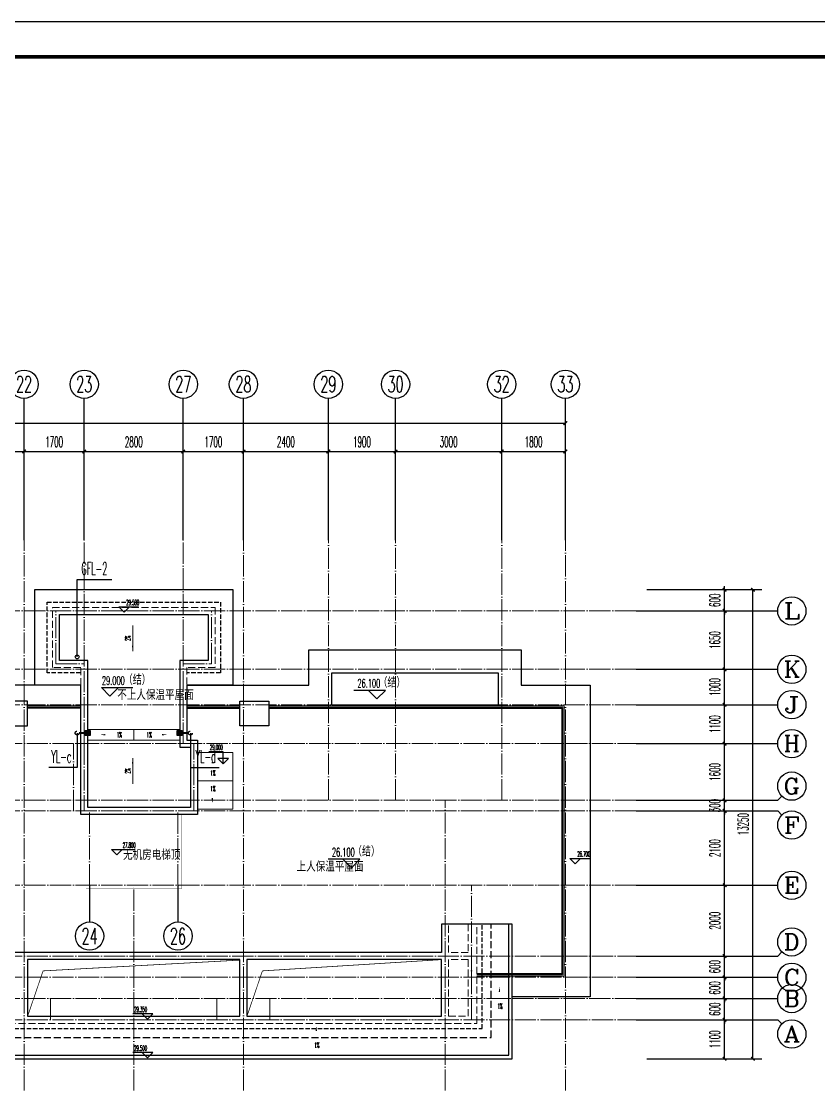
# Model space of a CAD drawing. Extents: x 27938 to 1042331, y -235042 to 1535213.
# Drawn here: x 715840 to 738374, y 208407 to 238607 of the extents above; entities that cross this region are included whole.
import ezdxf
from ezdxf.enums import TextEntityAlignment as Align

# ---------------------------------------------------------------- set-up
doc = ezdxf.new("R2010")
doc.units = 0
doc.header["$LTSCALE"] = 1000
doc.header["$MEASUREMENT"] = 0
for name, pattern in [('#P_--_20B1_001_t3$0$DASH', [0.35, 0.25, -0.1]), ('__DASH', [0.35, 0.25, -0.1]), ('DASH', [0.35, 0.25, -0.1]), ('DOTE', [2.42, 2, -0.2, 0.02, -0.2])]:
    doc.linetypes.add(name, pattern=pattern)
for name, color, linetype in [('$RECOVER_210609100354-0', 7, 'Continuous'), ('AXIS', 3, 'Continuous'), ('AXIS_TEXT', 4, 'Continuous'), ('DIM_ELEV', 3, 'Continuous'), ('DIM_管井排水', 3, 'Continuous'), ('DIM_雨水', 3, 'Continuous'), ('EQUIP_地漏', 7, 'Continuous'), ('PIPE-雨水', 4, 'Y'), ('PUB_TEXT', 4, 'Continuous'), ('ROOF', 183, 'Continuous'), ('VPIPE-管井排水', 210, 'GF'), ('VPIPE-雨水', 4, 'DASH'), ('图框', 140, 'Continuous'), ('看线', 251, 'Continuous')]:
    doc.layers.add(name, color=color, linetype=linetype)
for name, color, linetype, lineweight in [('DOTE', 19, 'DOTE', 9), ('STAIR', 2, 'Continuous', 18), ('平面-排水沟', 86, 'Continuous', 15), ('平面-栏杆', 135, 'Continuous', 15), ('平面-看线', 45, 'Continuous', 15)]:
    doc.layers.add(name, color=color, linetype=linetype, lineweight=lineweight)
doc.layers.add('yichutu', color=7, linetype='Continuous', true_color=0xffffff, plot=False)
doc.styles.add('_TCH_AXIS', font='COMPLEX', dxfattribs={"bigfont": 'GBCBIG'})
doc.styles.add('_TCH_DIM', font='SIMPLEX.shx', dxfattribs={"width": 0.6, "oblique": 10, "bigfont": 'hztxt.shx'})
doc.styles.add('_TCH_DIM_T3', font='SIMPLEX.shx', dxfattribs={"width": 0.494118, "bigfont": 'GBCBIG.shx'})
doc.styles.add('_TWT_SERIAL', font='simplex.shx', dxfattribs={"width": 0.6, "oblique": 10, "height": 3, "bigfont": 'aadri.shx'})
doc.styles.add('COMPLEX', font='COMPLEX')
doc.styles.get("Standard").update_dxf_attribs({"font": 'gbenor.shx', "bigfont": 'gbcbig.shx'})
doc.linetypes.add('GF', pattern='A,3,-0.2,["GF",Standard,S=0.25,R=0,X=-0.1,Y=-0.115],-0.35', length=3.55)
doc.linetypes.add('Y', pattern='A,3,-0.2,["Y",Standard,S=0.25,R=0,X=-0.1,Y=-0.115],-0.2', length=3.4)
doc.dimstyles.new('_TCH_ARCH&&100', dxfattribs={"dimtxt": 297.5, "dimasz": 100, "dimexe": 250, "dimexo": 300, "dimgap": 126.25, "dimtad": 1, "dimdec": 0, "dimzin": 0, "dimdsep": 46, "dimtxsty": '_TCH_DIM_T3', "dimblk": 'ARCHTICK', "dimcen": 0.09, "dimclrt": 4, "dimazin": 2, "dimtfac": 1, "dimtdec": 0, "dimtix": 1, "dimtmove": 2, "dimatfit": 3, "dimfxl": 1, "dimtolj": 1, "dimtzin": 0, "dimarcsym": 0})

# ---------------------------------------------------------------- blocks, each defined once
blk = doc.blocks.new('TK')
at = {"layer": '图框'}
blk.add_lwpolyline([(465375, 548714), (549475, 548714), (549475, 489314), (465375, 489314)], close=True, dxfattribs=at)
blk.add_lwpolyline([(465375, 548714), (549475, 548714), (549475, 489314), (465375, 489314)], close=True, dxfattribs=at)
at = {"layer": '图框', "const_width": 100}
blk.add_lwpolyline([(548475, 490314), (548475, 547714), (467875, 547714), (467875, 490314)], close=True, dxfattribs=at)
blk = doc.blocks.new('GFDGDGRDGRDG')
at = {"layer": 'DOTE', "linetype": 'DOTE', "ltscale": 0.3}
for p, q in [((609094, 360558), (609094, 376108)), ((610794, 370358), (610794, 376108)), ((613594, 370358), (613594, 376108)), ((615294, 360558), (615294, 376108)), ((617694, 368758), (617694, 376108)), ((619594, 368758), (619594, 376108)), ((622594, 368758), (622594, 376108)), ((624394, 360558), (624394, 376108)), ((626394, 374108), (573594, 374108)), ((609994, 372608), (609994, 374108)), ((614394, 372608), (614394, 374108)), ((626394, 372458), (573594, 372458)), ((609994, 372608), (610794, 372608)), ((613594, 372608), (614394, 372608)), ((626394, 371458), (573594, 371458)), ((573594, 370358), (626394, 370358)), ((610494, 368458), (610494, 370358)), ((613894, 368458), (613894, 370358)), ((626394, 368758), (573594, 368758)), ((620994, 360558), (620994, 368758)), ((626394, 368458), (573594, 368458)), ((610944, 366358), (610944, 368458)), ((613444, 366358), (613444, 368458)), ((626394, 366358), (573594, 366358)), ((612194, 360558), (612194, 366358)), ((573594, 364358), (626394, 364358)), ((621744, 363758), (621744, 364358)), ((573594, 363758), (626394, 363758)), ((626394, 363158), (573594, 363158)), ((609844, 362558), (609844, 363158)), ((614544, 362558), (614544, 363158)), ((616044, 362558), (616044, 363158)), ((573594, 362558), (626394, 362558))]:
    blk.add_line(p, q, dxfattribs=at)
blk = doc.blocks.new('yct-841-594-84100-59399.9999999999-100-1000.0')
at = {"layer": 'yichutu', "color": 7, "true_color": 0xffffff}
blk.add_lwpolyline([(0, 0), (0, 59400), (84100, 59400), (84100, 0)], close=True, dxfattribs=at)
blk = doc.blocks.new('$TwtSys$00000137')
at = {"color": 7}
for p, q in [((-46.875, -93.75), (-46.875, 93.75)), ((0, -93.75), (0, 93.75)), ((46.875, -93.75), (46.875, 93.75))]:
    blk.add_line(p, q, dxfattribs=at)
blk.add_lwpolyline([(-93.75, -93.75), (93.75, -93.75), (93.75, 93.75), (-93.75, 93.75)], close=True, dxfattribs=at)
blk = doc.blocks.new('_ArchTick')
at = {"color": 0, "linetype": 'ByBlock', "const_width": 0.4}
blk.add_lwpolyline([(-0.5, -0.5), (0.5, 0.5)], dxfattribs=at)
blk = doc.blocks.new('*D527')
at = {"layer": 'AXIS', "color": 0, "lineweight": -2}
for p, q in [((729417, 224257), (729417, 226707)), ((731217, 224257), (731217, 226707)), ((729417, 226457), (731217, 226457))]:
    blk.add_line(p, q, dxfattribs=at)
at = {"layer": 'Defpoints', "color": 0}
for p in [(731217, 226457), (729417, 223957), (731217, 223957)]:
    blk.add_point(p, dxfattribs=at)
at = {"layer": 'AXIS', "color": 0, "lineweight": -2, "xscale": 100, "yscale": 100, "zscale": 100, "rotation": 180}
blk.add_blockref('_ArchTick', (729417, 226457), dxfattribs=at)
at = {"layer": 'AXIS', "color": 0, "lineweight": -2, "xscale": 100, "yscale": 100, "zscale": 100}
blk.add_blockref('_ArchTick', (731217, 226457), dxfattribs=at)
at = {"layer": 'AXIS', "color": 4, "insert": (730317, 226732), "char_height": 297.5, "attachment_point": 5, "style": '_TCH_DIM_T3'}
blk.add_mtext('\\A1;1800', dxfattribs=at)
blk = doc.blocks.new('*D528')
at = {"layer": 'AXIS', "color": 0, "lineweight": -2}
for p, q in [((726417, 224257), (726417, 226707)), ((729417, 224257), (729417, 226707)), ((726417, 226457), (729417, 226457))]:
    blk.add_line(p, q, dxfattribs=at)
at = {"layer": 'Defpoints', "color": 0}
for p in [(729417, 226457), (726417, 223957), (729417, 223957)]:
    blk.add_point(p, dxfattribs=at)
at = {"layer": 'AXIS', "color": 0, "lineweight": -2, "xscale": 100, "yscale": 100, "zscale": 100, "rotation": 180}
blk.add_blockref('_ArchTick', (726417, 226457), dxfattribs=at)
at = {"layer": 'AXIS', "color": 0, "lineweight": -2, "xscale": 100, "yscale": 100, "zscale": 100}
blk.add_blockref('_ArchTick', (729417, 226457), dxfattribs=at)
at = {"layer": 'AXIS', "color": 4, "insert": (727917, 226732), "char_height": 297.5, "attachment_point": 5, "style": '_TCH_DIM_T3'}
blk.add_mtext('\\A1;3000', dxfattribs=at)
blk = doc.blocks.new('*D529')
at = {"layer": 'AXIS', "color": 0, "lineweight": -2}
for p, q in [((724517, 224257), (724517, 226707)), ((726417, 224257), (726417, 226707)), ((724517, 226457), (726417, 226457))]:
    blk.add_line(p, q, dxfattribs=at)
at = {"layer": 'Defpoints', "color": 0}
for p in [(726417, 226457), (724517, 223957), (726417, 223957)]:
    blk.add_point(p, dxfattribs=at)
at = {"layer": 'AXIS', "color": 0, "lineweight": -2, "xscale": 100, "yscale": 100, "zscale": 100, "rotation": 180}
blk.add_blockref('_ArchTick', (724517, 226457), dxfattribs=at)
at = {"layer": 'AXIS', "color": 0, "lineweight": -2, "xscale": 100, "yscale": 100, "zscale": 100}
blk.add_blockref('_ArchTick', (726417, 226457), dxfattribs=at)
at = {"layer": 'AXIS', "color": 4, "insert": (725467, 226732), "char_height": 297.5, "attachment_point": 5, "style": '_TCH_DIM_T3'}
blk.add_mtext('\\A1;1900', dxfattribs=at)
blk = doc.blocks.new('*D530')
at = {"layer": 'AXIS', "color": 0, "lineweight": -2}
for p, q in [((722117, 224257), (722117, 226707)), ((724517, 224257), (724517, 226707)), ((722117, 226457), (724517, 226457))]:
    blk.add_line(p, q, dxfattribs=at)
at = {"layer": 'Defpoints', "color": 0}
for p in [(724517, 226457), (722117, 223957), (724517, 223957)]:
    blk.add_point(p, dxfattribs=at)
at = {"layer": 'AXIS', "color": 0, "lineweight": -2, "xscale": 100, "yscale": 100, "zscale": 100, "rotation": 180}
blk.add_blockref('_ArchTick', (722117, 226457), dxfattribs=at)
at = {"layer": 'AXIS', "color": 0, "lineweight": -2, "xscale": 100, "yscale": 100, "zscale": 100}
blk.add_blockref('_ArchTick', (724517, 226457), dxfattribs=at)
at = {"layer": 'AXIS', "color": 4, "insert": (723317, 226732), "char_height": 297.5, "attachment_point": 5, "style": '_TCH_DIM_T3'}
blk.add_mtext('\\A1;2400', dxfattribs=at)
blk = doc.blocks.new('*D531')
at = {"layer": 'AXIS', "color": 0, "lineweight": -2}
for p, q in [((720417, 224257), (720417, 226707)), ((722117, 224257), (722117, 226707)), ((720417, 226457), (722117, 226457))]:
    blk.add_line(p, q, dxfattribs=at)
at = {"layer": 'Defpoints', "color": 0}
for p in [(722117, 226457), (720417, 223957), (722117, 223957)]:
    blk.add_point(p, dxfattribs=at)
at = {"layer": 'AXIS', "color": 0, "lineweight": -2, "xscale": 100, "yscale": 100, "zscale": 100, "rotation": 180}
blk.add_blockref('_ArchTick', (720417, 226457), dxfattribs=at)
at = {"layer": 'AXIS', "color": 0, "lineweight": -2, "xscale": 100, "yscale": 100, "zscale": 100}
blk.add_blockref('_ArchTick', (722117, 226457), dxfattribs=at)
at = {"layer": 'AXIS', "color": 4, "insert": (721267, 226732), "char_height": 297.5, "attachment_point": 5, "style": '_TCH_DIM_T3'}
blk.add_mtext('\\A1;1700', dxfattribs=at)
blk = doc.blocks.new('*D532')
at = {"layer": 'AXIS', "color": 0, "lineweight": -2}
for p, q in [((717617, 224257), (717617, 226707)), ((720417, 224257), (720417, 226707)), ((717617, 226457), (720417, 226457))]:
    blk.add_line(p, q, dxfattribs=at)
at = {"layer": 'Defpoints', "color": 0}
for p in [(720417, 226457), (717617, 223957), (720417, 223957)]:
    blk.add_point(p, dxfattribs=at)
at = {"layer": 'AXIS', "color": 0, "lineweight": -2, "xscale": 100, "yscale": 100, "zscale": 100, "rotation": 180}
blk.add_blockref('_ArchTick', (717617, 226457), dxfattribs=at)
at = {"layer": 'AXIS', "color": 0, "lineweight": -2, "xscale": 100, "yscale": 100, "zscale": 100}
blk.add_blockref('_ArchTick', (720417, 226457), dxfattribs=at)
at = {"layer": 'AXIS', "color": 4, "insert": (719017, 226732), "char_height": 297.5, "attachment_point": 5, "style": '_TCH_DIM_T3'}
blk.add_mtext('\\A1;2800', dxfattribs=at)
blk = doc.blocks.new('*D533')
at = {"layer": 'AXIS', "color": 0, "lineweight": -2}
for p, q in [((715917, 224257), (715917, 226707)), ((717617, 224257), (717617, 226707)), ((715917, 226457), (717617, 226457))]:
    blk.add_line(p, q, dxfattribs=at)
at = {"layer": 'Defpoints', "color": 0}
for p in [(717617, 226457), (715917, 223957), (717617, 223957)]:
    blk.add_point(p, dxfattribs=at)
at = {"layer": 'AXIS', "color": 0, "lineweight": -2, "xscale": 100, "yscale": 100, "zscale": 100, "rotation": 180}
blk.add_blockref('_ArchTick', (715917, 226457), dxfattribs=at)
at = {"layer": 'AXIS', "color": 0, "lineweight": -2, "xscale": 100, "yscale": 100, "zscale": 100}
blk.add_blockref('_ArchTick', (717617, 226457), dxfattribs=at)
at = {"layer": 'AXIS', "color": 4, "insert": (716767, 226732), "char_height": 297.5, "attachment_point": 5, "style": '_TCH_DIM_T3'}
blk.add_mtext('\\A1;1700', dxfattribs=at)
blk = doc.blocks.new('*D534')
at = {"layer": 'AXIS', "color": 0, "lineweight": -2}
for p, q in [((713517, 224257), (713517, 226707)), ((715917, 224257), (715917, 226707)), ((713517, 226457), (715917, 226457))]:
    blk.add_line(p, q, dxfattribs=at)
at = {"layer": 'Defpoints', "color": 0}
for p in [(715917, 226457), (713517, 223957), (715917, 223957)]:
    blk.add_point(p, dxfattribs=at)
at = {"layer": 'AXIS', "color": 0, "lineweight": -2, "xscale": 100, "yscale": 100, "zscale": 100, "rotation": 180}
blk.add_blockref('_ArchTick', (713517, 226457), dxfattribs=at)
at = {"layer": 'AXIS', "color": 0, "lineweight": -2, "xscale": 100, "yscale": 100, "zscale": 100}
blk.add_blockref('_ArchTick', (715917, 226457), dxfattribs=at)
at = {"layer": 'AXIS', "color": 4, "insert": (714717, 226732), "char_height": 297.5, "attachment_point": 5, "style": '_TCH_DIM_T3'}
blk.add_mtext('\\A1;2400', dxfattribs=at)
blk = doc.blocks.new('*D544')
at = {"layer": 'AXIS', "color": 0, "lineweight": -2}
for p, q in [((733517, 210407), (735967, 210407)), ((735717, 209307), (735717, 210407)), ((733517, 209307), (735967, 209307))]:
    blk.add_line(p, q, dxfattribs=at)
at = {"layer": 'Defpoints', "color": 0}
for p in [(733217, 210407), (735717, 210407), (733217, 209307)]:
    blk.add_point(p, dxfattribs=at)
at = {"layer": 'AXIS', "color": 0, "lineweight": -2, "xscale": 100, "yscale": 100, "zscale": 100}
for p, rotation in [((735717, 210407), 90), ((735717, 209307), 270)]:
    blk.add_blockref('_ArchTick', p, dxfattribs=dict(at, rotation=rotation))
at = {"layer": 'AXIS', "color": 4, "insert": (735442, 209857), "char_height": 297.5, "attachment_point": 5, "rotation": 90, "style": '_TCH_DIM_T3'}
blk.add_mtext('\\A1;1100', dxfattribs=at)
blk = doc.blocks.new('*D545')
at = {"layer": 'AXIS', "color": 0, "lineweight": -2}
for p, q in [((735717, 211007), (735717, 211107)), ((733517, 211007), (735967, 211007)), ((735717, 210407), (735717, 211007)), ((733517, 210407), (735967, 210407)), ((735717, 210407), (735717, 210307))]:
    blk.add_line(p, q, dxfattribs=at)
at = {"layer": 'Defpoints', "color": 0}
for p in [(733217, 211007), (735717, 211007), (733217, 210407)]:
    blk.add_point(p, dxfattribs=at)
at = {"layer": 'AXIS', "color": 0, "lineweight": -2, "xscale": 100, "yscale": 100, "zscale": 100}
for p, rotation in [((735717, 211007), 270), ((735717, 210407), 90)]:
    blk.add_blockref('_ArchTick', p, dxfattribs=dict(at, rotation=rotation))
at = {"layer": 'AXIS', "color": 4, "insert": (735442, 210707), "char_height": 297.5, "attachment_point": 5, "rotation": 90, "style": '_TCH_DIM_T3'}
blk.add_mtext('\\A1;600', dxfattribs=at)
blk = doc.blocks.new('*D546')
at = {"layer": 'AXIS', "color": 0, "lineweight": -2}
for p, q in [((735717, 211607), (735717, 211707)), ((733517, 211607), (735967, 211607)), ((735717, 211007), (735717, 211607)), ((733517, 211007), (735967, 211007)), ((735717, 211007), (735717, 210907))]:
    blk.add_line(p, q, dxfattribs=at)
at = {"layer": 'Defpoints', "color": 0}
for p in [(733217, 211607), (735717, 211607), (733217, 211007)]:
    blk.add_point(p, dxfattribs=at)
at = {"layer": 'AXIS', "color": 0, "lineweight": -2, "xscale": 100, "yscale": 100, "zscale": 100}
for p, rotation in [((735717, 211607), 270), ((735717, 211007), 90)]:
    blk.add_blockref('_ArchTick', p, dxfattribs=dict(at, rotation=rotation))
at = {"layer": 'AXIS', "color": 4, "insert": (735442, 211307), "char_height": 297.5, "attachment_point": 5, "rotation": 90, "style": '_TCH_DIM_T3'}
blk.add_mtext('\\A1;600', dxfattribs=at)
blk = doc.blocks.new('*D547')
at = {"layer": 'AXIS', "color": 0, "lineweight": -2}
for p, q in [((735717, 212207), (735717, 212307)), ((733517, 212207), (735967, 212207)), ((735717, 211607), (735717, 212207)), ((733517, 211607), (735967, 211607)), ((735717, 211607), (735717, 211507))]:
    blk.add_line(p, q, dxfattribs=at)
at = {"layer": 'Defpoints', "color": 0}
for p in [(733217, 212207), (735717, 212207), (733217, 211607)]:
    blk.add_point(p, dxfattribs=at)
at = {"layer": 'AXIS', "color": 0, "lineweight": -2, "xscale": 100, "yscale": 100, "zscale": 100}
for p, rotation in [((735717, 212207), 270), ((735717, 211607), 90)]:
    blk.add_blockref('_ArchTick', p, dxfattribs=dict(at, rotation=rotation))
at = {"layer": 'AXIS', "color": 4, "insert": (735442, 211907), "char_height": 297.5, "attachment_point": 5, "rotation": 90, "style": '_TCH_DIM_T3'}
blk.add_mtext('\\A1;600', dxfattribs=at)
blk = doc.blocks.new('*D548')
at = {"layer": 'AXIS', "color": 0, "lineweight": -2}
for p, q in [((733517, 214207), (735967, 214207)), ((735717, 212207), (735717, 214207)), ((733517, 212207), (735967, 212207))]:
    blk.add_line(p, q, dxfattribs=at)
at = {"layer": 'Defpoints', "color": 0}
for p in [(733217, 214207), (735717, 214207), (733217, 212207)]:
    blk.add_point(p, dxfattribs=at)
at = {"layer": 'AXIS', "color": 0, "lineweight": -2, "xscale": 100, "yscale": 100, "zscale": 100}
for p, rotation in [((735717, 214207), 90), ((735717, 212207), 270)]:
    blk.add_blockref('_ArchTick', p, dxfattribs=dict(at, rotation=rotation))
at = {"layer": 'AXIS', "color": 4, "insert": (735442, 213207), "char_height": 297.5, "attachment_point": 5, "rotation": 90, "style": '_TCH_DIM_T3'}
blk.add_mtext('\\A1;2000', dxfattribs=at)
blk = doc.blocks.new('*D549')
at = {"layer": 'AXIS', "color": 0, "lineweight": -2}
for p, q in [((733517, 216307), (735967, 216307)), ((735717, 214207), (735717, 216307)), ((733517, 214207), (735967, 214207))]:
    blk.add_line(p, q, dxfattribs=at)
at = {"layer": 'Defpoints', "color": 0}
for p in [(733217, 216307), (735717, 216307), (733217, 214207)]:
    blk.add_point(p, dxfattribs=at)
at = {"layer": 'AXIS', "color": 0, "lineweight": -2, "xscale": 100, "yscale": 100, "zscale": 100}
for p, rotation in [((735717, 216307), 90), ((735717, 214207), 270)]:
    blk.add_blockref('_ArchTick', p, dxfattribs=dict(at, rotation=rotation))
at = {"layer": 'AXIS', "color": 4, "insert": (735442, 215257), "char_height": 297.5, "attachment_point": 5, "rotation": 90, "style": '_TCH_DIM_T3'}
blk.add_mtext('\\A1;2100', dxfattribs=at)
blk = doc.blocks.new('*D550')
at = {"layer": 'AXIS', "color": 0, "lineweight": -2}
for p, q in [((733517, 216607), (735967, 216607)), ((735717, 216607), (735717, 216707)), ((735717, 216307), (735717, 216607)), ((733517, 216307), (735967, 216307)), ((735717, 216307), (735717, 216207))]:
    blk.add_line(p, q, dxfattribs=at)
at = {"layer": 'Defpoints', "color": 0}
for p in [(733217, 216607), (735717, 216607), (733217, 216307)]:
    blk.add_point(p, dxfattribs=at)
at = {"layer": 'AXIS', "color": 0, "lineweight": -2, "xscale": 100, "yscale": 100, "zscale": 100}
for p, rotation in [((735717, 216607), 270), ((735717, 216307), 90)]:
    blk.add_blockref('_ArchTick', p, dxfattribs=dict(at, rotation=rotation))
at = {"layer": 'AXIS', "color": 4, "insert": (735442, 216457), "char_height": 297.5, "attachment_point": 5, "rotation": 90, "style": '_TCH_DIM_T3'}
blk.add_mtext('\\A1;300', dxfattribs=at)
blk = doc.blocks.new('*D551')
at = {"layer": 'AXIS', "color": 0, "lineweight": -2}
for p, q in [((733517, 218207), (735967, 218207)), ((735717, 216607), (735717, 218207)), ((733517, 216607), (735967, 216607))]:
    blk.add_line(p, q, dxfattribs=at)
at = {"layer": 'Defpoints', "color": 0}
for p in [(733217, 218207), (735717, 218207), (733217, 216607)]:
    blk.add_point(p, dxfattribs=at)
at = {"layer": 'AXIS', "color": 0, "lineweight": -2, "xscale": 100, "yscale": 100, "zscale": 100}
for p, rotation in [((735717, 218207), 90), ((735717, 216607), 270)]:
    blk.add_blockref('_ArchTick', p, dxfattribs=dict(at, rotation=rotation))
at = {"layer": 'AXIS', "color": 4, "insert": (735442, 217407), "char_height": 297.5, "attachment_point": 5, "rotation": 90, "style": '_TCH_DIM_T3'}
blk.add_mtext('\\A1;1600', dxfattribs=at)
blk = doc.blocks.new('*D552')
at = {"layer": 'AXIS', "color": 0, "lineweight": -2}
for p, q in [((733517, 219307), (735967, 219307)), ((735717, 218207), (735717, 219307)), ((733517, 218207), (735967, 218207))]:
    blk.add_line(p, q, dxfattribs=at)
at = {"layer": 'Defpoints', "color": 0}
for p in [(733217, 219307), (735717, 219307), (733217, 218207)]:
    blk.add_point(p, dxfattribs=at)
at = {"layer": 'AXIS', "color": 0, "lineweight": -2, "xscale": 100, "yscale": 100, "zscale": 100}
for p, rotation in [((735717, 219307), 90), ((735717, 218207), 270)]:
    blk.add_blockref('_ArchTick', p, dxfattribs=dict(at, rotation=rotation))
at = {"layer": 'AXIS', "color": 4, "insert": (735442, 218757), "char_height": 297.5, "attachment_point": 5, "rotation": 90, "style": '_TCH_DIM_T3'}
blk.add_mtext('\\A1;1100', dxfattribs=at)
blk = doc.blocks.new('*D553')
at = {"layer": 'AXIS', "color": 0, "lineweight": -2}
for p, q in [((733517, 220307), (735967, 220307)), ((735717, 219307), (735717, 220307)), ((733517, 219307), (735967, 219307))]:
    blk.add_line(p, q, dxfattribs=at)
at = {"layer": 'Defpoints', "color": 0}
for p in [(733217, 220307), (735717, 220307), (733217, 219307)]:
    blk.add_point(p, dxfattribs=at)
at = {"layer": 'AXIS', "color": 0, "lineweight": -2, "xscale": 100, "yscale": 100, "zscale": 100}
for p, rotation in [((735717, 220307), 90), ((735717, 219307), 270)]:
    blk.add_blockref('_ArchTick', p, dxfattribs=dict(at, rotation=rotation))
at = {"layer": 'AXIS', "color": 4, "insert": (735442, 219807), "char_height": 297.5, "attachment_point": 5, "rotation": 90, "style": '_TCH_DIM_T3'}
blk.add_mtext('\\A1;1000', dxfattribs=at)
blk = doc.blocks.new('*D554')
at = {"layer": 'AXIS', "color": 0, "lineweight": -2}
for p, q in [((733517, 221957), (735967, 221957)), ((735717, 220307), (735717, 221957)), ((733517, 220307), (735967, 220307))]:
    blk.add_line(p, q, dxfattribs=at)
at = {"layer": 'Defpoints', "color": 0}
for p in [(733217, 221957), (735717, 221957), (733217, 220307)]:
    blk.add_point(p, dxfattribs=at)
at = {"layer": 'AXIS', "color": 0, "lineweight": -2, "xscale": 100, "yscale": 100, "zscale": 100}
for p, rotation in [((735717, 221957), 90), ((735717, 220307), 270)]:
    blk.add_blockref('_ArchTick', p, dxfattribs=dict(at, rotation=rotation))
at = {"layer": 'AXIS', "color": 4, "insert": (735442, 221132), "char_height": 297.5, "attachment_point": 5, "rotation": 90, "style": '_TCH_DIM_T3'}
blk.add_mtext('\\A1;1650', dxfattribs=at)
blk = doc.blocks.new('*D555')
at = {"layer": 'AXIS', "color": 0, "lineweight": -2}
for p, q in [((735717, 222557), (735717, 222657)), ((733517, 222557), (735967, 222557)), ((735717, 221957), (735717, 222557)), ((733517, 221957), (735967, 221957)), ((735717, 221957), (735717, 221857))]:
    blk.add_line(p, q, dxfattribs=at)
at = {"layer": 'Defpoints', "color": 0}
for p in [(733217, 222557), (735717, 222557), (733217, 221957)]:
    blk.add_point(p, dxfattribs=at)
at = {"layer": 'AXIS', "color": 0, "lineweight": -2, "xscale": 100, "yscale": 100, "zscale": 100}
for p, rotation in [((735717, 222557), 270), ((735717, 221957), 90)]:
    blk.add_blockref('_ArchTick', p, dxfattribs=dict(at, rotation=rotation))
at = {"layer": 'AXIS', "color": 4, "insert": (735442, 222257), "char_height": 297.5, "attachment_point": 5, "rotation": 90, "style": '_TCH_DIM_T3'}
blk.add_mtext('\\A1;600', dxfattribs=at)
blk = doc.blocks.new('*D556')
at = {"layer": 'AXIS', "color": 0, "lineweight": -2}
for p, q in [((733517, 222557), (736767, 222557)), ((736517, 209307), (736517, 222557)), ((733517, 209307), (736767, 209307))]:
    blk.add_line(p, q, dxfattribs=at)
at = {"layer": 'Defpoints', "color": 0}
for p in [(733217, 222557), (736517, 222557), (733217, 209307)]:
    blk.add_point(p, dxfattribs=at)
at = {"layer": 'AXIS', "color": 0, "lineweight": -2, "xscale": 100, "yscale": 100, "zscale": 100}
for p, rotation in [((736517, 222557), 90), ((736517, 209307), 270)]:
    blk.add_blockref('_ArchTick', p, dxfattribs=dict(at, rotation=rotation))
at = {"layer": 'AXIS', "color": 4, "insert": (736242, 215932), "char_height": 297.5, "attachment_point": 5, "rotation": 90, "style": '_TCH_DIM_T3'}
blk.add_mtext('\\A1;13250', dxfattribs=at)
blk = doc.blocks.new('*D581')
at = {"layer": 'AXIS', "color": 0, "lineweight": -2}
for p, q in [((682417, 224257), (682417, 227507)), ((731217, 224257), (731217, 227507)), ((682417, 227257), (731217, 227257))]:
    blk.add_line(p, q, dxfattribs=at)
at = {"layer": 'Defpoints', "color": 0}
for p in [(731217, 227257), (682417, 223957), (731217, 223957)]:
    blk.add_point(p, dxfattribs=at)
at = {"layer": 'AXIS', "color": 0, "lineweight": -2, "xscale": 100, "yscale": 100, "zscale": 100, "rotation": 180}
blk.add_blockref('_ArchTick', (682417, 227257), dxfattribs=at)
at = {"layer": 'AXIS', "color": 0, "lineweight": -2, "xscale": 100, "yscale": 100, "zscale": 100}
blk.add_blockref('_ArchTick', (731217, 227257), dxfattribs=at)
at = {"layer": 'AXIS', "color": 4, "insert": (706817, 227532), "char_height": 297.5, "attachment_point": 5, "style": '_TCH_DIM_T3'}
blk.add_mtext('\\A1;48800', dxfattribs=at)
blk = doc.blocks.new('_AXISO')
blk.add_circle((0, 0), 0.5)
at = {"layer": 'AXIS_TEXT', "style": 'COMPLEX', "width": 1.041667}
blk.add_attdef('A', text='', height=0.56, dxfattribs=at).set_placement((-0.25, -0.28), (0.25, -0.28), align=Align.FIT)

msp = doc.modelspace()

# ---------------------------------------------------------------- hatches: boundary and pattern name
at = {"layer": '平面-排水沟'}
for points in [[(718985.7, 220821), (718985.7, 220971), (718965.7, 220971)], [(718985.7, 217793), (718985.7, 217643), (718965.7, 217643)]]:
    msp.add_hatch(color=8, dxfattribs=at).paths.add_polyline_path(points)

# ---------------------------------------------------------------- linework, layer by layer
at = {"layer": '$RECOVER_210609100354-0', "color": 8, "const_width": 8}
msp.add_lwpolyline([(720366.6, 216207), (720366.6, 214107), (717666.6, 214107), (717666.6, 216207)], dxfattribs=at)
at = {"color": 8, "const_width": 20}
for points in [[(716016.6, 210507), (716453.5, 211788.5), (722016.6, 212093.3)], [(722216.1, 210507), (722653, 211788.5), (727716.6, 212107)]]:
    msp.add_lwpolyline(points, dxfattribs=at)
at = {"layer": 'AXIS'}
for p, q in [((715916.6, 223957), (715916.6, 227957)), ((717616.6, 223957), (717616.6, 227957)), ((720416.6, 223957), (720416.6, 227957)), ((722116.6, 223957), (722116.6, 227957)), ((724516.6, 223957), (724516.6, 227957)), ((726416.6, 223957), (726416.6, 227957)), ((729416.6, 223957), (729416.6, 227957)), ((731216.6, 223957), (731216.6, 227957)), ((733216.6, 221957), (737216.6, 221957)), ((733216.6, 220307), (737216.6, 220307)), ((733216.6, 219307), (737216.6, 219307)), ((733216.6, 218207), (737216.6, 218207)), ((733216.6, 216607), (737216.6, 216607)), ((737333.7, 216724.2), (737216.6, 216607)), ((733216.6, 216307), (737216.6, 216307)), ((737333.7, 216189.8), (737216.6, 216307)), ((717766.6, 214207), (717766.6, 213170.7)), ((720266.6, 214207), (720266.6, 213170.7)), ((733216.6, 214207), (737216.6, 214207)), ((737333.7, 212324.2), (737216.6, 212207)), ((733216.6, 212207), (737216.6, 212207)), ((733216.6, 211607), (737216.6, 211607)), ((733216.6, 211007), (737216.6, 211007)), ((733216.6, 210407), (737216.6, 210407)), ((737333.7, 210289.8), (737216.6, 210407))]:
    msp.add_line(p, q, dxfattribs=at)
at = {"layer": 'DIM_ELEV', "color": 8}
for p, q in [((718743.1, 221916.5), (718593.1, 222066.5)), ((718593.1, 222066.5), (719150.7, 222066.5)), ((718743.1, 221916.5), (718893.1, 222066.5)), ((718342.4, 219549.5), (718102.4, 219789.5)), ((718102.4, 219789.5), (718994.6, 219789.5)), ((718342.4, 219549.5), (718582.4, 219789.5)), ((726128.9, 219712.1), (725236.7, 219712.1)), ((725888.9, 219472.1), (725648.9, 219712.1)), ((725888.9, 219472.1), (726128.9, 219712.1)), ((721542.2, 217977.4), (721134.5, 217977.4)), ((721542.2, 217639), (721392.2, 217789)), ((721692.2, 217789), (721392.2, 217789)), ((721542.2, 217639), (721542.2, 217977.4)), ((721542.2, 217639), (721692.2, 217789)), ((718536.7, 215064.2), (718386.7, 215214.2)), ((718386.7, 215214.2), (719051.6, 215214.2)), ((718536.7, 215064.2), (718686.7, 215214.2)), ((725407.9, 214942), (724515.7, 214942)), ((725167.9, 214702), (724927.9, 214942)), ((725167.9, 214702), (725407.9, 214942)), ((731492.7, 214816.1), (731342.7, 214966.1)), ((731342.7, 214966.1), (731900.3, 214966.1)), ((731492.7, 214816.1), (731642.7, 214966.1)), ((719551.6, 210576.5), (718993.9, 210576.5)), ((719401.6, 210426.5), (719251.6, 210576.5)), ((719401.6, 210426.5), (719551.6, 210576.5)), ((719551.6, 209479), (718993.9, 209479)), ((719401.6, 209329), (719251.6, 209479)), ((719401.6, 209329), (719551.6, 209479))]:
    msp.add_line(p, q, dxfattribs=at)
at = {"layer": 'DIM_管井排水'}
for p, q in [((717416.5, 220657), (717416.6, 222839.1)), ((717416.6, 222839.1), (718392.6, 222839.1))]:
    msp.add_line(p, q, dxfattribs=at)
at = {"layer": 'DIM_雨水'}
for p, q in [((717416.6, 218507), (717416.6, 217529.2)), ((720616.6, 218507), (720616.6, 217529.2)), ((717416.6, 217529.2), (716616.9, 217529.2)), ((720616.6, 217529.2), (721432.8, 217529.2))]:
    msp.add_line(p, q, dxfattribs=at)
at = {"layer": 'DOTE', "color": 8, "linetype": 'DOTE', "ltscale": 0.3}
for p, q in [((717616.6, 218207), (717616.6, 216307)), ((728566.6, 210407), (728566.6, 214207))]:
    msp.add_line(p, q, dxfattribs=at)
at = {"layer": 'PIPE-雨水', "const_width": 55}
for points in [[(717646.3, 218507), (717471.6, 218507)], [(720386.9, 218507), (720561.6, 218507)]]:
    msp.add_lwpolyline(points, dxfattribs=at)
at = {"layer": 'ROOF', "color": 8, "ltscale": 0.8}
for p, q in [((724616.6, 219307), (729316.6, 219307)), ((724616.6, 219207), (729316.6, 219207))]:
    msp.add_line(p, q, dxfattribs=at)
for points in [[(717516.6, 219857), (716216.6, 219857), (716216.6, 222557), (721816.6, 222557), (721816.6, 219857), (720516.6, 219857)], [(717516.6, 219857), (714066.6, 219857), (714066.6, 220857), (708066.6, 220857), (708066.6, 219857), (706816.6, 219857)], [(720516.6, 219857), (723966.6, 219857), (723966.6, 220857), (729966.6, 220857), (729966.6, 219857), (731916.6, 219857), (731916.6, 211057), (729716.6, 211057)], [(724616.6, 219307), (724616.6, 220207), (729316.6, 220207), (729316.6, 219307)], [(720516.6, 219857), (720516.6, 218307), (720816.6, 218307), (720816.6, 216207), (717516.6, 216207), (717516.6, 219857)], [(717516.6, 219207), (716016.6, 219207)], [(720516.6, 219207), (722016.6, 219207)], [(722836.6, 219207), (724616.6, 219207)], [(729316.6, 219207), (731116.6, 219207), (731116.6, 211707), (728716.6, 211707)], [(683916.6, 213107), (683916.6, 209307), (705316.6, 209307.1), (705316.6, 210507), (708316.6, 210507), (708316.6, 209307), (729716.6, 209307), (729716.6, 213107)], [(684016.6, 213107), (684016.6, 209407), (705216.6, 209407.1), (705216.6, 210607), (708416.6, 210607), (708416.6, 209407), (729616.6, 209407), (729616.6, 213107)], [(729716.6, 213107), (727716.6, 213107), (727716.6, 212307), (710316.6, 212307)]]:
    msp.add_lwpolyline(points, dxfattribs=at)
for points in [[(721116.6, 221857), (721116.6, 220557), (720316.6, 220557), (720316.6, 218107), (720616.6, 218107), (720616.6, 216407), (717716.6, 216407), (717716.6, 220557), (716916.6, 220557), (716916.6, 221857)], [(716016.6, 219407), (715196.6, 219407), (715196.6, 218707), (716016.6, 218707)], [(722016.6, 219407), (722836.6, 219407), (722836.6, 218707), (722016.6, 218707)], [(722016.6, 212107), (716016.6, 212107), (716016.6, 210507), (722016.6, 210507)], [(727716.6, 212107), (722216.1, 212107), (722216.1, 210507), (727716.6, 210507)]]:
    msp.add_lwpolyline(points, close=True, dxfattribs=at)
at = {"layer": 'ROOF', "color": 8, "linetype": '__DASH', "ltscale": 0.8}
msp.add_lwpolyline([(684516.6, 213107), (684516.6, 209907), (704716.6, 209907.1), (704716.6, 211107), (708916.6, 211107), (708916.6, 209907), (729116.6, 209907), (729116.6, 213107)], dxfattribs=at)
at = {"layer": 'STAIR', "color": 8}
msp.add_lwpolyline([(720816.6, 217957), (721816.6, 217957), (721816.6, 216357), (720816.6, 216357)], dxfattribs=at)
at = {"layer": 'VPIPE-管井排水'}
msp.add_circle((717416.5, 220657), 55, dxfattribs=at)
at = {"layer": 'VPIPE-雨水'}
for centre in [(717416.6, 218507), (720616.6, 218507)]:
    msp.add_circle(centre, 55, dxfattribs=at)
at = {"layer": '平面-排水沟', "color": 8}
for p, q in [((720316.6, 218607), (717716.6, 218607)), ((719016.6, 218607), (719016.6, 218307)), ((720316.6, 218307), (717716.6, 218307)), ((720816.6, 217157), (721816.6, 217157))]:
    msp.add_line(p, q, dxfattribs=at)
for points in [[(718985.7, 221541), (718985.7, 220821)], [(718985.7, 217073), (718985.7, 217793)]]:
    msp.add_lwpolyline(points, dxfattribs=at)
for points in [[(718472.6, 218459.1, 0, 0, 0), (718064.8, 218459.1, 0, 40, 0), (718214.8, 218459.1, 0, 0, 0)], [(719560.6, 218459.1, 0, 0, 0), (719968.4, 218459.1, 0, 40, 0), (719818.4, 218459.1, 0, 0, 0)], [(721238.1, 217517.8, 0, 0, 0), (721238.1, 217796.7, 0, 40, 0), (721238.1, 217646.7, 0, 0, 0)], [(721238.1, 216796.2, 0, 0, 0), (721238.1, 216517.3, 0, 40, 0), (721238.1, 216667.3, 0, 0, 0)], [(729353.2, 210934.6, 0, 0, 0), (729353.2, 211342.4, 0, 40, 0), (729353.2, 211192.4, 0, 0, 0)], [(724176.2, 209829.2, 0, 0, 0), (724176.2, 210237, 0, 40, 0), (724176.2, 210087, 0, 0, 0)]]:
    msp.add_lwpolyline(points, format="xyseb", dxfattribs=at)
at = {"layer": '平面-栏杆', "color": 8}
for points in [[(717516.6, 219277), (716016.6, 219277)], [(720516.6, 219277), (722016.6, 219277)], [(722836.6, 219277), (731186.6, 219277), (731186.6, 211637), (728716.6, 211637)], [(717516.6, 219237), (716016.6, 219237)], [(720516.6, 219237), (722016.6, 219237)], [(722836.6, 219237), (731146.6, 219237), (731146.6, 211677), (728716.6, 211677)]]:
    msp.add_lwpolyline(points, dxfattribs=at)
at = {"layer": '平面-看线', "color": 8, "linetype": 'DASH', "ltscale": 0.8}
for points in [[(717516.6, 219857), (717516.6, 220357), (716716.6, 220357), (716716.6, 222057), (721316.6, 222057), (721316.6, 220357), (720516.6, 220357), (720516.6, 219857)], [(684916.6, 213107), (684916.6, 210307), (704316.6, 210307.1), (704316.6, 211507), (709316.6, 211507), (709316.6, 210307), (728716.6, 210307), (728716.6, 213107)], [(728466.6, 213107), (728466.6, 212307), (727916.6, 212307), (727916.6, 213107)]]:
    msp.add_lwpolyline(points, dxfattribs=at)
msp.add_lwpolyline([(728466.6, 212107), (727916.6, 212107), (727916.6, 210507), (728466.6, 210507)], close=True, dxfattribs=at)
at = {"layer": '看线', "color": 8, "linetype": '#P_--_20B1_001_t3$0$DASH', "ltscale": 0.5}
for points in [[(717516.6, 220207), (716566.6, 220207), (716566.6, 222207), (721466.6, 222207), (721466.6, 220207), (720516.6, 220207)], [(684766.6, 213107), (684766.6, 210157), (704466.6, 210157.1), (704466.6, 211357), (709166.6, 211357), (709166.6, 210157), (728866.6, 210157), (728866.6, 213107)]]:
    msp.add_lwpolyline(points, dxfattribs=at)

# ---------------------------------------------------------------- block references
msp.add_blockref('TK', (202139.1, -310106.9))
at = {"layer": 'AXIS'}
ref = msp.add_blockref('_AXISO', (715916.6, 228357), dxfattribs=dict(at, xscale=800, yscale=800, zscale=800))
ref.add_attrib('A', '22', dxfattribs={"layer": 'AXIS_TEXT', "height": 452.55, "style": '_TCH_AXIS', "width": 0.617647}).set_placement((715690.3, 228130.7), (716142.9, 228130.7), align=Align.FIT)
ref = msp.add_blockref('_AXISO', (717616.6, 228357), dxfattribs=dict(at, xscale=800, yscale=800, zscale=800))
ref.add_attrib('A', '23', dxfattribs={"layer": 'AXIS_TEXT', "height": 452.55, "style": '_TCH_AXIS', "width": 0.617647}).set_placement((717390.3, 228130.7), (717842.9, 228130.7), align=Align.FIT)
ref = msp.add_blockref('_AXISO', (720416.6, 228357), dxfattribs=dict(at, xscale=800, yscale=800, zscale=800))
ref.add_attrib('A', '27', dxfattribs={"layer": 'AXIS_TEXT', "height": 452.55, "style": '_TCH_AXIS', "width": 0.617647}).set_placement((720190.3, 228130.7), (720642.9, 228130.7), align=Align.FIT)
ref = msp.add_blockref('_AXISO', (722116.6, 228357), dxfattribs=dict(at, xscale=800, yscale=800, zscale=800))
ref.add_attrib('A', '28', dxfattribs={"layer": 'AXIS_TEXT', "height": 452.55, "style": '_TCH_AXIS', "width": 0.617647}).set_placement((721890.3, 228130.7), (722342.9, 228130.7), align=Align.FIT)
ref = msp.add_blockref('_AXISO', (724516.6, 228357), dxfattribs=dict(at, xscale=800, yscale=800, zscale=800))
ref.add_attrib('A', '29', dxfattribs={"layer": 'AXIS_TEXT', "height": 452.55, "style": '_TCH_AXIS', "width": 0.617647}).set_placement((724290.3, 228130.7), (724742.9, 228130.7), align=Align.FIT)
ref = msp.add_blockref('_AXISO', (726416.6, 228357), dxfattribs=dict(at, xscale=800, yscale=800, zscale=800))
ref.add_attrib('A', '30', dxfattribs={"layer": 'AXIS_TEXT', "height": 452.55, "style": '_TCH_AXIS', "width": 0.636364}).set_placement((726190.3, 228130.7), (726642.9, 228130.7), align=Align.FIT)
ref = msp.add_blockref('_AXISO', (729416.6, 228357), dxfattribs=dict(at, xscale=800, yscale=800, zscale=800))
ref.add_attrib('A', '32', dxfattribs={"layer": 'AXIS_TEXT', "height": 452.55, "style": '_TCH_AXIS', "width": 0.636364}).set_placement((729190.3, 228130.7), (729642.9, 228130.7), align=Align.FIT)
ref = msp.add_blockref('_AXISO', (731216.6, 228357), dxfattribs=dict(at, xscale=800, yscale=800, zscale=800))
ref.add_attrib('A', '33', dxfattribs={"layer": 'AXIS_TEXT', "height": 452.55, "style": '_TCH_AXIS', "width": 0.636364}).set_placement((730990.3, 228130.7), (731442.9, 228130.7), align=Align.FIT)
ref = msp.add_blockref('_AXISO', (737616.6, 221957), dxfattribs=dict(at, xscale=800, yscale=800, zscale=800))
ref.add_attrib('A', 'L', dxfattribs={"layer": 'AXIS_TEXT', "height": 452.5, "style": '_TCH_AXIS', "width": 1.4}).set_placement((737390.3, 221730.7), (737842.9, 221730.7), align=Align.FIT)
ref = msp.add_blockref('_AXISO', (737616.6, 220307), dxfattribs=dict(at, xscale=800, yscale=800, zscale=800))
ref.add_attrib('A', 'K', dxfattribs={"layer": 'AXIS_TEXT', "height": 452.5, "style": '_TCH_AXIS', "width": 1.105263}).set_placement((737390.3, 220080.7), (737842.9, 220080.7), align=Align.FIT)
ref = msp.add_blockref('_AXISO', (737616.6, 219307), dxfattribs=dict(at, xscale=800, yscale=800, zscale=800))
ref.add_attrib('A', 'J', dxfattribs={"layer": 'AXIS_TEXT', "height": 452.5, "style": '_TCH_AXIS', "width": 1.909091}).set_placement((737390.3, 219080.7), (737842.9, 219080.7), align=Align.FIT)
ref = msp.add_blockref('_AXISO', (737616.6, 218207), dxfattribs=dict(at, xscale=800, yscale=800, zscale=800))
ref.add_attrib('A', 'H', dxfattribs={"layer": 'AXIS_TEXT', "height": 452.5, "style": '_TCH_AXIS', "width": 1.05}).set_placement((737390.3, 217980.7), (737842.9, 217980.7), align=Align.FIT)
ref = msp.add_blockref('_AXISO', (737616.6, 217007), dxfattribs=dict(at, xscale=800, yscale=800, zscale=800))
ref.add_attrib('A', 'G', dxfattribs={"layer": 'AXIS_TEXT', "height": 452.5, "style": '_TCH_AXIS', "width": 1.166667}).set_placement((737390.3, 216780.7), (737842.9, 216780.7), align=Align.FIT)
ref = msp.add_blockref('_AXISO', (737616.6, 215907), dxfattribs=dict(at, xscale=800, yscale=800, zscale=800))
ref.add_attrib('A', 'F', dxfattribs={"layer": 'AXIS_TEXT', "height": 452.5, "style": '_TCH_AXIS', "width": 1.3125}).set_placement((737390.3, 215680.7), (737842.9, 215680.7), align=Align.FIT)
ref = msp.add_blockref('_AXISO', (737616.6, 214207), dxfattribs=dict(at, xscale=800, yscale=800, zscale=800))
ref.add_attrib('A', 'E', dxfattribs={"layer": 'AXIS_TEXT', "height": 452.5, "style": '_TCH_AXIS', "width": 1.3125}).set_placement((737390.3, 213980.7), (737842.9, 213980.7), align=Align.FIT)
ref = msp.add_blockref('_AXISO', (717766.6, 212770.7), dxfattribs=dict(at, xscale=800, yscale=800, zscale=800))
ref.add_attrib('A', '24', dxfattribs={"layer": 'AXIS_TEXT', "height": 452.55, "style": '_TCH_AXIS', "width": 0.583333}).set_placement((717540.3, 212544.5), (717992.9, 212544.5), align=Align.FIT)
ref = msp.add_blockref('_AXISO', (720266.6, 212770.7), dxfattribs=dict(at, xscale=800, yscale=800, zscale=800))
ref.add_attrib('A', '26', dxfattribs={"layer": 'AXIS_TEXT', "height": 452.55, "style": '_TCH_AXIS', "width": 0.617647}).set_placement((720040.3, 212544.5), (720492.9, 212544.5), align=Align.FIT)
ref = msp.add_blockref('_AXISO', (737616.6, 212607), dxfattribs=dict(at, xscale=800, yscale=800, zscale=800))
ref.add_attrib('A', 'D', dxfattribs={"layer": 'AXIS_TEXT', "height": 452.5, "style": '_TCH_AXIS', "width": 1.235294}).set_placement((737390.3, 212380.7), (737842.9, 212380.7), align=Align.FIT)
ref = msp.add_blockref('_AXISO', (737616.6, 211607), dxfattribs=dict(at, xscale=800, yscale=800, zscale=800))
ref.add_attrib('A', 'C', dxfattribs={"layer": 'AXIS_TEXT', "height": 452.5, "style": '_TCH_AXIS', "width": 1.4}).set_placement((737390.3, 211380.7), (737842.9, 211380.7), align=Align.FIT)
ref = msp.add_blockref('_AXISO', (737616.6, 211007), dxfattribs=dict(at, xscale=800, yscale=800, zscale=800))
ref.add_attrib('A', 'B', dxfattribs={"layer": 'AXIS_TEXT', "height": 452.5, "style": '_TCH_AXIS', "width": 1.235294}).set_placement((737390.3, 210780.7), (737842.9, 210780.7), align=Align.FIT)
ref = msp.add_blockref('_AXISO', (737616.6, 210007), dxfattribs=dict(at, xscale=800, yscale=800, zscale=800))
ref.add_attrib('A', 'A', dxfattribs={"layer": 'AXIS_TEXT', "height": 452.5, "style": '_TCH_AXIS', "width": 1.166667}).set_placement((737390.3, 209780.7), (737842.9, 209780.7), align=Align.FIT)
at = {"layer": 'EQUIP_地漏', "xscale": -0.75, "yscale": 0.75, "zscale": 0.75, "rotation": 359.9999999999968}
for p in [(717716.6, 218507), (720316.6, 218507)]:
    msp.add_blockref('$TwtSys$00000137', p, dxfattribs=at)
at = {"layer": 'ROOF', "color": 8, "ltscale": 0.8}
msp.add_blockref('GFDGDGRDGRDG', (106822.9, -152151.3), dxfattribs=at)
at = {"layer": 'yichutu'}
msp.add_blockref('yct-841-594-84100-59399.9999999999-100-1000.0', (667514.1, 179206.8), dxfattribs=at)

# ---------------------------------------------------------------- texts
at = {"layer": 'DIM_ELEV', "color": 8, "style": '_TCH_DIM'}
for s, height, width, p in [('29.500', 148.75, 0.423529, (718805.5, 222116.5)), ('（结）', 270.07, 0.7, (718732, 219869.6)), ('29.000', 238, 0.494118, (718116, 219869.6)), ('26.100', 238, 0.494118, (725337.5, 219792.2)), ('（结）', 270.07, 0.7, (725931.1, 219792.2)), ('29.000', 148.75, 0.423529, (721169, 218027.5)), ('27.800', 148.75, 0.423529, (718706.4, 215264.2)), ('（结）', 270.07, 0.7, (725210.1, 215022)), ('26.100', 238, 0.494118, (724616.5, 215022)), ('26.700', 148.75, 0.423529, (731555.1, 215016.2)), ('29.350', 148.75, 0.423529, (719028.5, 210626.5)), ('29.500', 148.75, 0.423529, (719028.5, 209529))]:
    msp.add_text(s, height=height, dxfattribs=dict(at, width=width)).set_placement(p)
at = {"layer": 'DIM_管井排水', "color": 7, "style": '_TWT_SERIAL', "width": 0.48}
msp.add_text('GFL-2', height=350, dxfattribs=at).set_placement((717535.3, 222979.1))
at = {"layer": 'DIM_雨水', "color": 7, "style": '_TWT_SERIAL', "width": 0.48}
for s, p in [('YL-c', (716686.9, 217669.2)), ('YL-d', (720762.8, 217669.2))]:
    msp.add_text(s, height=350, dxfattribs=at).set_placement(p)
at = {"layer": 'PUB_TEXT', "color": 8}
for s, p in [('不上人保温平屋面', (718550.4, 219440.2)), ('无机房电梯顶', (718714.7, 214924.8)), ('上人保温平屋面', (723619.5, 214592.6))]:
    msp.add_text(s, height=270.07, dxfattribs=at).set_placement(p)
at = {"layer": '平面-排水沟', "color": 8, "style": '_TCH_DIM', "width": 0.423529}
for rotation, p in [(89.9994, (718920.6, 221110.9)), (90.0006, (718920.6, 217362.9))]:
    msp.add_text('2%', height=148.75, rotation=rotation, dxfattribs=at).set_placement(p)
for p in [(718537.7, 218384.8), (719382.3, 218384.8), (721181.5, 217304), (721181.5, 216861.3), (729296.5, 210720.7), (724119.5, 209615.4)]:
    msp.add_text('1%', height=148.75, dxfattribs=at).set_placement(p)

# ---------------------------------------------------------------- dimensions: what is measured, and where the dimension line sits
at = {"layer": 'AXIS'}
for p1, p2, distance, picture, middle in [((682416.6, 223957), (731216.6, 223957), 3300, '*D581', (706816.6, 227532)), ((713516.6, 223957), (715916.6, 223957), 2500, '*D534', (714716.6, 226732)), ((715916.6, 223957), (717616.6, 223957), 2500, '*D533', (716766.6, 226732)), ((717616.6, 223957), (720416.6, 223957), 2500, '*D532', (719016.6, 226732)), ((720416.6, 223957), (722116.6, 223957), 2500, '*D531', (721266.6, 226732)), ((722116.6, 223957), (724516.6, 223957), 2500, '*D530', (723316.6, 226732)), ((724516.6, 223957), (726416.6, 223957), 2500, '*D529', (725466.6, 226732)), ((726416.6, 223957), (729416.6, 223957), 2500, '*D528', (727916.6, 226732)), ((729416.6, 223957), (731216.6, 223957), 2500, '*D527', (730316.6, 226732)), ((733216.6, 221957), (733216.6, 222557), -2500, '*D555', (735441.6, 222257)), ((733216.6, 209307), (733216.6, 222557), -3300, '*D556', (736241.6, 215932)), ((733216.6, 220307), (733216.6, 221957), -2500, '*D554', (735441.6, 221132)), ((733216.6, 219307), (733216.6, 220307), -2500, '*D553', (735441.6, 219807)), ((733216.6, 218207), (733216.6, 219307), -2500, '*D552', (735441.6, 218757)), ((733216.6, 216607), (733216.6, 218207), -2500, '*D551', (735441.6, 217407)), ((733216.6, 216307), (733216.6, 216607), -2500, '*D550', (735441.6, 216457)), ((733216.6, 214207), (733216.6, 216307), -2500, '*D549', (735441.6, 215257)), ((733216.6, 212207), (733216.6, 214207), -2500, '*D548', (735441.6, 213207)), ((733216.6, 211607), (733216.6, 212207), -2500, '*D547', (735441.6, 211907)), ((733216.6, 211007), (733216.6, 211607), -2500, '*D546', (735441.6, 211307)), ((733216.6, 210407), (733216.6, 211007), -2500, '*D545', (735441.6, 210707)), ((733216.6, 209307), (733216.6, 210407), -2500, '*D544', (735441.6, 209857))]:
    dim = msp.add_aligned_dim(p1=p1, p2=p2, distance=distance, dimstyle='_TCH_ARCH&&100', dxfattribs=at)
    dim.commit()
    dim.dimension.update_dxf_attribs({"geometry": picture, "text_midpoint": middle})

doc.saveas('drawing.dxf')
